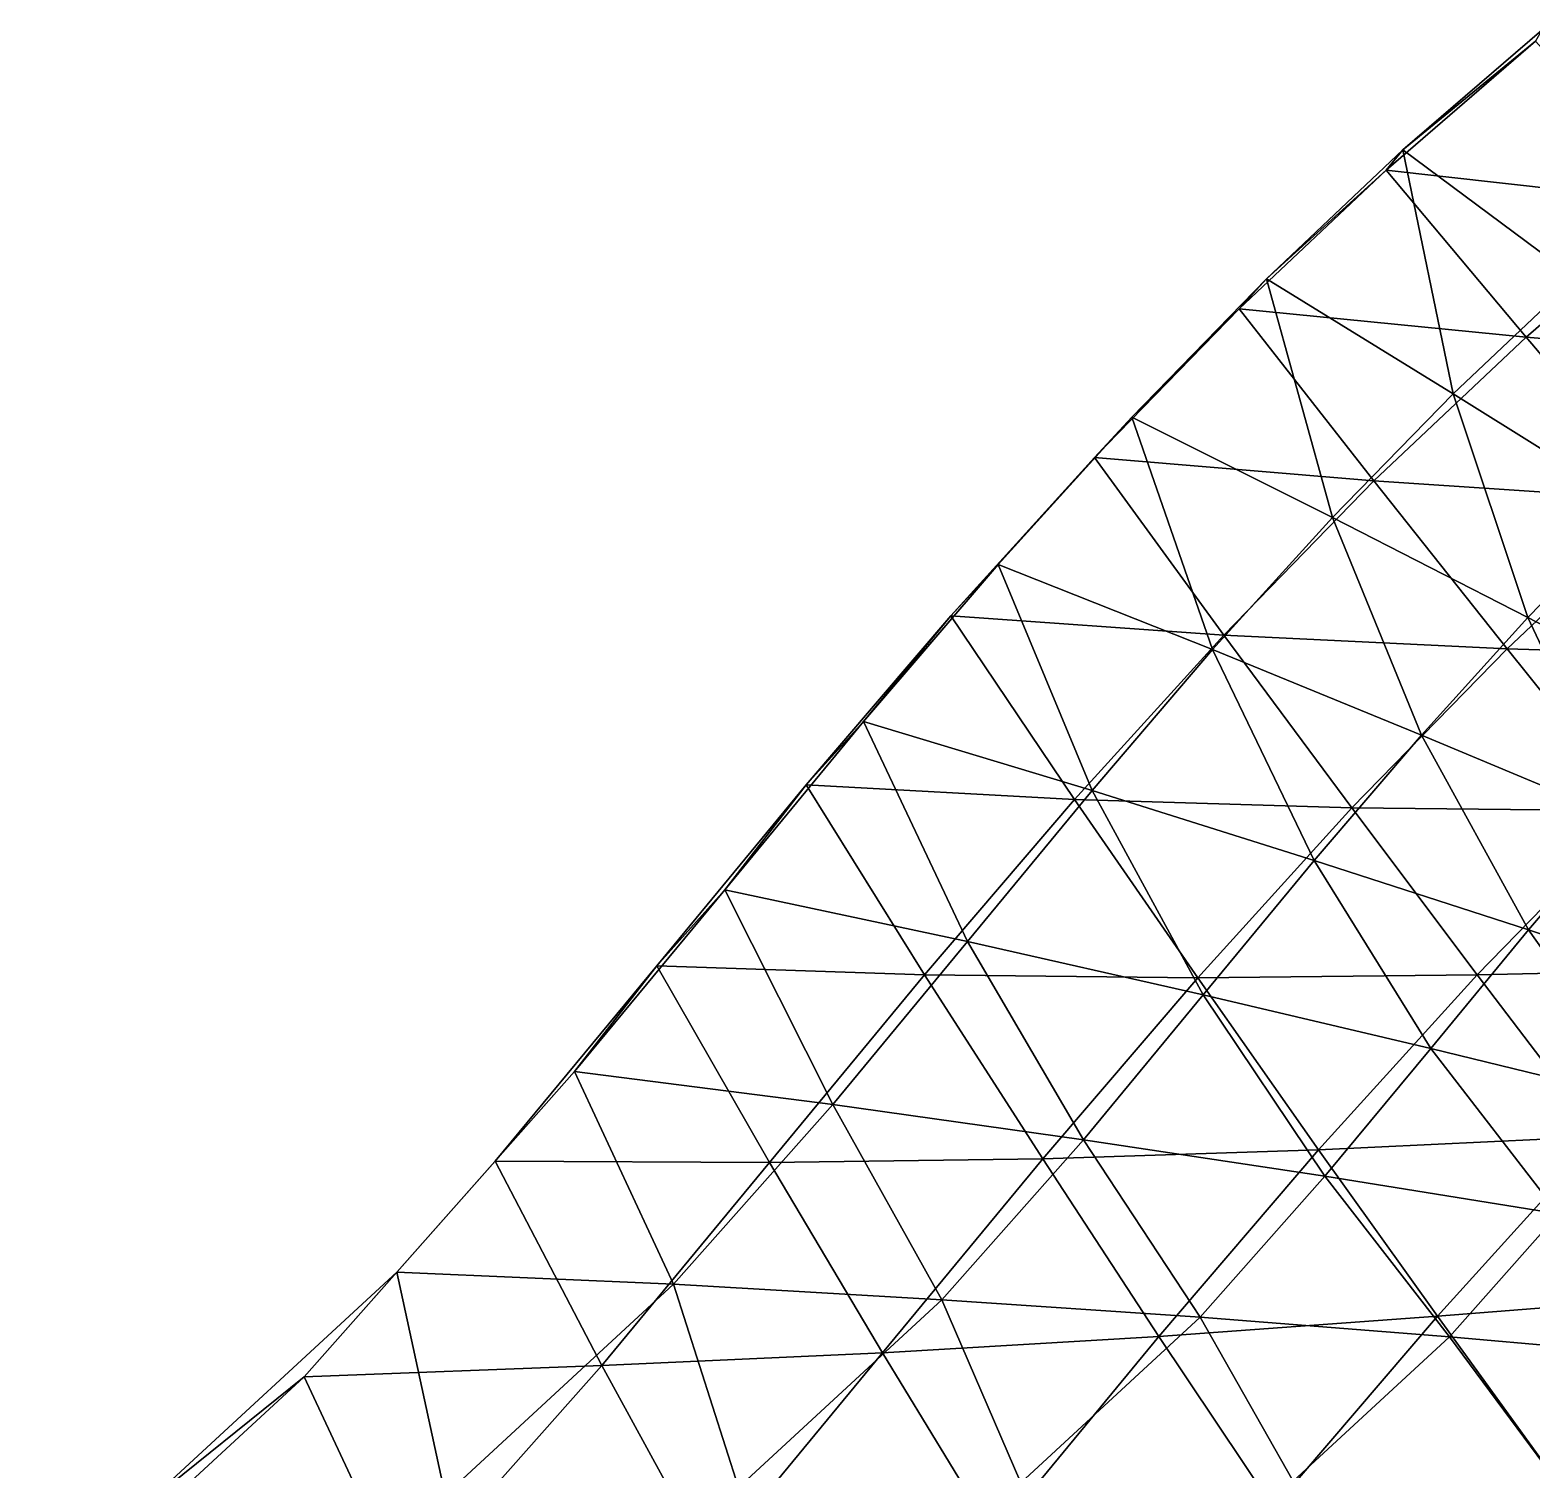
# Model space of a CAD drawing. Extents: x -232 to 179, y -162 to 161.
# Drawn here: x -184.18 to -141.71, y 100.3 to 141.03 of the extents above; entities that cross this region are included whole.
import ezdxf

# ---------------------------------------------------------------- set-up
doc = ezdxf.new("R2010")
doc.units = 0
doc.header["$MEASUREMENT"] = 0

msp = doc.modelspace()

# ---------------------------------------------------------------- linework, layer by layer
for points in [[(-141.6134, 140.71524, -841.4617300000001), (-145.36131, 137.63956, -848.6383), (-141.43091, 141.03233, -848.8519), (-141.4308, 141.03244, -848.8518)], [(-140.4821, 134.0157, -851.2051), (-141.43091, 141.03233, -848.8519), (-145.36131, 137.63956, -848.6383), (-145.3612, 137.63966, -848.6382)], [(-137.48993, 136.13379, -829.8739999999999), (-145.83974, 137.06702, -841.23193), (-141.6134, 140.71524, -841.4617300000001), (-141.6133, 140.71535, -841.4616)], [(-145.36131, 137.63956, -848.6383), (-141.6134, 140.71524, -841.4617300000001), (-145.83974, 137.06702, -841.23193), (-145.83963, 137.06712, -841.2318)], [(-145.83974, 137.06702, -841.23193), (-149.22308, 133.99118, -848.6107), (-145.36131, 137.63956, -848.6383), (-145.3612, 137.63966, -848.6382)], [(-143.94415, 130.74493, -851.18036), (-145.36131, 137.63956, -848.6383), (-149.22308, 133.99118, -848.6107), (-149.22298, 133.99129, -848.6106)], [(-145.36131, 137.63956, -848.6383), (-143.94415, 130.74493, -851.18036), (-140.4821, 134.0157, -851.2051), (-140.482, 134.01581, -851.2049599999999)], [(-141.87538, 132.34824, -829.6355599999999), (-149.99226, 133.14394, -841.2023300000001), (-145.83974, 137.06702, -841.23193), (-145.83963, 137.06712, -841.2318)], [(-149.22308, 133.99118, -848.6107), (-145.83974, 137.06702, -841.23193), (-149.99226, 133.14394, -841.2023300000001), (-149.99216, 133.14404, -841.2022)], [(-145.83974, 137.06702, -841.23193), (-137.48993, 136.13379, -829.8739999999999), (-141.87538, 132.34824, -829.6355599999999), (-141.87527, 132.34834, -829.63544)], [(-133.43677, 131.64949, -818.7731), (-141.87538, 132.34824, -829.6355599999999), (-137.48993, 136.13379, -829.8739999999999), (-137.48982, 136.1339, -829.8739)], [(-149.99226, 133.14394, -841.2023300000001), (-153.0293, 130.08612, -848.7626300000001), (-149.22308, 133.99118, -848.6107), (-149.22298, 133.99129, -848.6106)], [(-147.3564, 127.24408, -851.3165), (-149.22308, 133.99118, -848.6107), (-153.0293, 130.08612, -848.7626300000001), (-153.02919, 130.08623, -848.7625)], [(-149.22308, 133.99118, -848.6107), (-147.3564, 127.24408, -851.3165), (-143.94415, 130.74493, -851.18036), (-143.94405, 130.74504, -851.18024)], [(-138.7919, 127.5283, -853.43085), (-140.4821, 134.0157, -851.2051), (-143.94415, 130.74493, -851.18036), (-143.94405, 130.74504, -851.18024)], [(-146.18423, 128.27747, -829.6048599999999), (-154.08507, 128.94484, -841.3657), (-149.99226, 133.14394, -841.2023300000001), (-149.99216, 133.14404, -841.2022)], [(-153.0293, 130.08612, -848.7626300000001), (-149.99226, 133.14394, -841.2023300000001), (-154.08507, 128.94484, -841.3657), (-154.08496, 128.94495, -841.3656)], [(-149.99226, 133.14394, -841.2023300000001), (-141.87538, 132.34824, -829.6355599999999), (-146.18423, 128.27747, -829.6048599999999), (-146.18413, 128.27757, -829.60474)], [(-137.96751, 127.738495, -818.5267299999999), (-146.18423, 128.27747, -829.6048599999999), (-141.87538, 132.34824, -829.6355599999999), (-141.87527, 132.34834, -829.63544)], [(-141.87538, 132.34824, -829.6355599999999), (-133.43677, 131.64949, -818.7731), (-137.96751, 127.738495, -818.5267299999999), (-137.9674, 127.738594, -818.5266)], [(-141.82803, 124.413315, -853.552), (-143.94415, 130.74493, -851.18036), (-147.3564, 127.24408, -851.3165), (-147.3563, 127.24418, -851.3164)], [(-143.94415, 130.74493, -851.18036), (-141.82803, 124.413315, -853.552), (-138.7919, 127.5283, -853.43085), (-138.7918, 127.5284, -853.4307)], [(-154.08507, 128.94484, -841.3657), (-156.8077, 125.91798, -849.0824), (-153.0293, 130.08612, -848.7626300000001), (-153.02919, 130.08623, -848.7625)], [(-150.74371, 123.507355, -851.6032), (-153.0293, 130.08612, -848.7626300000001), (-156.8077, 125.91798, -849.0824), (-156.80759, 125.918076, -849.0823)], [(-153.0293, 130.08612, -848.7626300000001), (-150.74371, 123.507355, -851.6032), (-147.3564, 127.24408, -851.3165), (-147.3563, 127.24418, -851.3164)], [(-150.43112, 123.920296, -829.77435), (-158.14796, 124.46286, -841.7095300000001), (-154.08507, 128.94484, -841.3657), (-154.08496, 128.94495, -841.3656)], [(-156.8077, 125.91798, -849.0824), (-154.08507, 128.94484, -841.3657), (-158.14796, 124.46286, -841.7095300000001), (-158.14786, 124.46296, -841.7094)], [(-154.08507, 128.94484, -841.3657), (-146.18423, 128.27747, -829.6048599999999), (-150.43112, 123.920296, -829.77435), (-150.43102, 123.920395, -829.77423)], [(-142.41913, 123.53285, -818.49493), (-150.43112, 123.920296, -829.77435), (-146.18423, 128.27747, -829.6048599999999), (-146.18413, 128.27757, -829.60474)], [(-146.18423, 128.27747, -829.6048599999999), (-137.96751, 127.738495, -818.5267299999999), (-142.41913, 123.53285, -818.49493), (-142.41902, 123.53295, -818.4948)], [(-134.16068, 123.27412, -807.9071), (-142.41913, 123.53285, -818.49493), (-137.96751, 127.738495, -818.5267299999999), (-137.9674, 127.738594, -818.5266)], [(-136.48253, 121.63741, -855.5529), (-138.7919, 127.5283, -853.43085), (-141.82803, 124.413315, -853.552), (-141.82793, 124.413414, -853.5519)], [(-144.84198, 121.088486, -853.80707), (-147.3564, 127.24408, -851.3165), (-150.74371, 123.507355, -851.6032), (-150.7436, 123.507454, -851.6031)], [(-147.3564, 127.24408, -851.3165), (-144.84198, 121.088486, -853.80707), (-141.82803, 124.413315, -853.552), (-141.82793, 124.413414, -853.5519)], [(-158.14796, 124.46286, -841.7095300000001), (-160.61089, 121.47087, -849.55), (-156.8077, 125.91798, -849.0824), (-156.80759, 125.918076, -849.0823)], [(-154.15326, 119.52055, -852.0224), (-156.8077, 125.91798, -849.0824), (-160.61089, 121.47087, -849.55), (-160.61078, 121.47097, -849.5498699999999)], [(-156.8077, 125.91798, -849.0824), (-154.15326, 119.52055, -852.0224), (-150.74371, 123.507355, -851.6032), (-150.7436, 123.507454, -851.6031)], [(-154.64696, 119.269585, -830.1311), (-162.23752, 119.680916, -842.21234), (-158.14796, 124.46286, -841.7095300000001), (-158.14786, 124.46296, -841.7094)], [(-160.61089, 121.47087, -849.55), (-158.14796, 124.46286, -841.7095300000001), (-162.23752, 119.680916, -842.21234), (-162.23741, 119.681015, -842.2122)], [(-158.14796, 124.46286, -841.7095300000001), (-150.43112, 123.920296, -829.77435), (-154.64696, 119.269585, -830.1311), (-154.64685, 119.269684, -830.1310000000001)], [(-139.14037, 118.705414, -855.7778300000001), (-141.82803, 124.413315, -853.552), (-144.84198, 121.088486, -853.80707), (-144.84187, 121.088585, -853.80695)], [(-141.82803, 124.413315, -853.552), (-139.14037, 118.705414, -855.7778300000001), (-136.48253, 121.63741, -855.5529), (-136.48242, 121.63751, -855.5528)], [(-146.80672, 119.03132, -818.6701), (-154.64696, 119.269585, -830.1311), (-150.43112, 123.920296, -829.77435), (-150.43102, 123.920395, -829.77423)], [(-150.43112, 123.920296, -829.77435), (-142.41913, 123.53285, -818.49493), (-146.80672, 119.03132, -818.6701), (-146.80661, 119.03142, -818.67)], [(-147.8757, 117.54113, -854.18005), (-150.74371, 123.507355, -851.6032), (-154.15326, 119.52055, -852.0224), (-154.15315, 119.52065, -852.0223)], [(-150.74371, 123.507355, -851.6032), (-147.8757, 117.54113, -854.18005), (-144.84198, 121.088486, -853.80707), (-144.84187, 121.088585, -853.80695)], [(-138.74426, 118.943794, -807.8744), (-146.80672, 119.03132, -818.6701), (-142.41913, 123.53285, -818.49493), (-142.41902, 123.53295, -818.4948)], [(-142.41913, 123.53285, -818.49493), (-134.16068, 123.27412, -807.9071), (-138.74426, 118.943794, -807.8744), (-138.74416, 118.94389, -807.87427)], [(-162.23752, 119.680916, -842.21234), (-164.53796, 116.71154, -850.1297599999999), (-160.61089, 121.47087, -849.55), (-160.61078, 121.47097, -849.5498699999999)], [(-157.67387, 115.25384, -852.5422), (-160.61089, 121.47087, -849.55), (-164.53796, 116.71154, -850.1297599999999), (-164.53786, 116.71164, -850.12964)], [(-160.61089, 121.47087, -849.55), (-157.67387, 115.25384, -852.5422), (-154.15326, 119.52055, -852.0224), (-154.15315, 119.52065, -852.0223)], [(-141.81564, 115.577194, -856.10675), (-144.84198, 121.088486, -853.80707), (-147.8757, 117.54113, -854.18005), (-147.8756, 117.54123, -854.1799300000001)], [(-144.84198, 121.088486, -853.80707), (-141.81564, 115.577194, -856.10675), (-139.14037, 118.705414, -855.7778300000001), (-139.14026, 118.70551, -855.7777)], [(-158.89047, 114.307625, -830.65283), (-166.4603, 114.56323, -842.8358), (-162.23752, 119.680916, -842.21234), (-162.23741, 119.681015, -842.2122)], [(-164.53796, 116.71154, -850.1297599999999), (-162.23752, 119.680916, -842.21234), (-166.4603, 114.56323, -842.8358), (-166.46019, 114.56333, -842.8357)], [(-162.23752, 119.680916, -842.21234), (-154.64696, 119.269585, -830.1311), (-158.89047, 114.307625, -830.65283), (-158.89037, 114.307724, -830.6527)], [(-151.00826, 113.74472, -854.6426), (-154.15326, 119.52055, -852.0224), (-157.67387, 115.25384, -852.5422), (-157.67377, 115.25394, -852.54205)], [(-154.15326, 119.52055, -852.0224), (-151.00826, 113.74472, -854.6426), (-147.8757, 117.54113, -854.18005), (-147.8756, 117.54123, -854.1799300000001)], [(-151.16225, 114.22652, -819.0387), (-158.89047, 114.307625, -830.65283), (-154.64696, 119.269585, -830.1311), (-154.64685, 119.269684, -830.1310000000001)], [(-154.64696, 119.269585, -830.1311), (-146.80672, 119.03132, -818.6701), (-151.16225, 114.22652, -819.0387), (-151.16214, 114.226616, -819.0386)], [(-143.2619, 114.308815, -808.0547), (-151.16225, 114.22652, -819.0387), (-146.80672, 119.03132, -818.6701), (-146.80661, 119.03142, -818.67)], [(-146.80672, 119.03132, -818.6701), (-138.74426, 118.943794, -807.8744), (-143.2619, 114.308815, -808.0547), (-143.2618, 114.308914, -808.05457)], [(-135.14597, 114.49107, -797.6919), (-143.2619, 114.308815, -808.0547), (-138.74426, 118.943794, -807.8744), (-138.74416, 118.94389, -807.87427)], [(-135.94702, 113.62317, -857.8191), (-139.14037, 118.705414, -855.7778300000001), (-141.81564, 115.577194, -856.10675), (-141.81554, 115.57729, -856.1066)], [(-144.57806, 112.22935, -856.5146), (-147.8757, 117.54113, -854.18005), (-151.00826, 113.74472, -854.6426), (-151.00815, 113.74482, -854.6424599999999)], [(-147.8757, 117.54113, -854.18005), (-144.57806, 112.22935, -856.5146), (-141.81564, 115.577194, -856.10675), (-141.81554, 115.57729, -856.1066)], [(-166.4603, 114.56323, -842.8358), (-168.78658, 111.5714, -850.7519), (-164.53796, 116.71154, -850.1297599999999), (-164.53786, 116.71164, -850.12964)], [(-161.48271, 110.64574, -853.0999), (-164.53796, 116.71154, -850.1297599999999), (-168.78658, 111.5714, -850.7519), (-168.78647, 111.5715, -850.7518)], [(-164.53796, 116.71154, -850.1297599999999), (-161.48271, 110.64574, -853.0999), (-157.67387, 115.25384, -852.5422), (-157.67377, 115.25394, -852.54205)], [(-138.35544, 110.70435, -858.1747), (-141.81564, 115.577194, -856.10675), (-144.57806, 112.22935, -856.5146), (-144.57796, 112.22945, -856.51447)], [(-141.81564, 115.577194, -856.10675), (-138.35544, 110.70435, -858.1747), (-135.94702, 113.62317, -857.8191), (-135.94691, 113.62327, -857.819)], [(-154.39728, 109.644554, -855.1388), (-157.67387, 115.25384, -852.5422), (-161.48271, 110.64574, -853.0999), (-161.4826, 110.645836, -853.0998)], [(-157.67387, 115.25384, -852.5422), (-154.39728, 109.644554, -855.1388), (-151.00826, 113.74472, -854.6426), (-151.00815, 113.74482, -854.6424599999999)], [(-163.2722, 108.997284, -831.29974), (-171.02878, 109.03608, -843.5047599999999), (-166.4603, 114.56323, -842.8358), (-166.46019, 114.56333, -842.8357)], [(-168.78658, 111.5714, -850.7519), (-166.4603, 114.56323, -842.8358), (-171.02878, 109.03608, -843.5047599999999), (-171.02867, 109.03618, -843.50464)], [(-166.4603, 114.56323, -842.8358), (-158.89047, 114.307625, -830.65283), (-163.2722, 108.997284, -831.29974), (-163.2721, 108.99738, -831.2996)], [(-155.54636, 109.10015, -819.5777), (-163.2722, 108.997284, -831.29974), (-158.89047, 114.307625, -830.65283), (-158.89037, 114.307724, -830.6527)], [(-158.89047, 114.307625, -830.65283), (-151.16225, 114.22652, -819.0387), (-155.54636, 109.10015, -819.5777), (-155.54625, 109.10025, -819.5776)], [(-151.16225, 114.22652, -819.0387), (-143.2619, 114.308815, -808.0547), (-147.74655, 109.36157, -808.4342), (-147.74644, 109.36167, -808.4341)], [(-139.78394, 109.73268, -797.877), (-147.74655, 109.36157, -808.4342), (-143.2619, 114.308815, -808.0547), (-143.2618, 114.308914, -808.05457)], [(-143.2619, 114.308815, -808.0547), (-135.14597, 114.49107, -797.6919), (-139.78394, 109.73268, -797.877), (-139.78383, 109.73278, -797.8769)], [(-147.74655, 109.36157, -808.4342), (-155.54636, 109.10015, -819.5777), (-151.16225, 114.22652, -819.0387), (-151.16214, 114.226616, -819.0386)], [(-147.56665, 108.61363, -856.9522), (-151.00826, 113.74472, -854.6426), (-154.39728, 109.644554, -855.1388), (-154.39717, 109.64465, -855.1387)], [(-151.00826, 113.74472, -854.6426), (-147.56665, 108.61363, -856.9522), (-144.57806, 112.22935, -856.5146), (-144.57796, 112.22945, -856.51447)], [(-140.96103, 107.552, -858.5562), (-144.57806, 112.22935, -856.5146), (-147.56665, 108.61363, -856.9522), (-147.56654, 108.61373, -856.9521)], [(-144.57806, 112.22935, -856.5146), (-140.96103, 107.552, -858.5562), (-138.35544, 110.70435, -858.1747), (-138.35533, 110.70445, -858.1745599999999)], [(-171.02878, 109.03608, -843.5047599999999), (-173.80943, 105.896576, -851.2545), (-168.78658, 111.5714, -850.7519), (-168.78647, 111.5715, -850.7518)], [(-165.98569, 105.55828, -853.5505), (-168.78658, 111.5714, -850.7519), (-173.80943, 105.896576, -851.2545), (-173.80933, 105.896675, -851.2544)], [(-168.78658, 111.5714, -850.7519), (-165.98569, 105.55828, -853.5505), (-161.48271, 110.64574, -853.0999), (-161.4826, 110.645836, -853.0998)], [(-158.40388, 105.117874, -855.5397300000001), (-161.48271, 110.64574, -853.0999), (-165.98569, 105.55828, -853.5505), (-165.98558, 105.55838, -853.55035)], [(-161.48271, 110.64574, -853.0999), (-158.40388, 105.117874, -855.5397300000001), (-154.39728, 109.644554, -855.1388), (-154.39717, 109.64465, -855.1387)], [(-151.09987, 104.621796, -857.3057), (-154.39728, 109.644554, -855.1388), (-158.40388, 105.117874, -855.5397300000001), (-158.40378, 105.11797, -855.5396)], [(-154.39728, 109.644554, -855.1388), (-151.09987, 104.621796, -857.3057), (-147.56665, 108.61363, -856.9522), (-147.56654, 108.61373, -856.9521)], [(-147.74655, 109.36157, -808.4342), (-139.78394, 109.73268, -797.877), (-144.388, 104.6537, -798.26666), (-144.3879, 104.6538, -798.2665400000001)], [(-136.36145, 105.2852, -788.0924), (-144.388, 104.6537, -798.26666), (-139.78394, 109.73268, -797.877), (-139.78383, 109.73278, -797.8769)], [(-155.54636, 109.10015, -819.5777), (-147.74655, 109.36157, -808.4342), (-152.26064, 104.08323, -808.98926), (-152.26053, 104.08333, -808.98914)], [(-144.388, 104.6537, -798.26666), (-152.26064, 104.08323, -808.98926), (-147.74655, 109.36157, -808.4342), (-147.74644, 109.36167, -808.4341)], [(-168.0127, 103.262054, -831.9939), (-176.42984, 102.93397, -844.0451699999999), (-171.02878, 109.03608, -843.5047599999999), (-171.02867, 109.03618, -843.50464)], [(-173.80943, 105.896576, -851.2545), (-171.02878, 109.03608, -843.5047599999999), (-176.42984, 102.93397, -844.0451699999999), (-176.42973, 102.93407, -844.0450400000001)], [(-171.02878, 109.03608, -843.5047599999999), (-163.2722, 108.997284, -831.29974), (-168.0127, 103.262054, -831.9939), (-168.01259, 103.26215, -831.9938)], [(-160.07327, 103.61386, -820.24603), (-168.0127, 103.262054, -831.9939), (-163.2722, 108.997284, -831.29974), (-163.2721, 108.99738, -831.2996)], [(-163.2722, 108.997284, -831.29974), (-155.54636, 109.10015, -819.5777), (-160.07327, 103.61386, -820.24603), (-160.07317, 103.61396, -820.2459)], [(-152.26064, 104.08323, -808.98926), (-160.07327, 103.61386, -820.24603), (-155.54636, 109.10015, -819.5777), (-155.54625, 109.10025, -819.5776)], [(-144.04146, 104.07173, -858.8644400000001), (-147.56665, 108.61363, -856.9522), (-151.09987, 104.621796, -857.3057), (-151.09976, 104.621895, -857.3056)], [(-147.56665, 108.61363, -856.9522), (-144.04146, 104.07173, -858.8644400000001), (-140.96103, 107.552, -858.5562), (-140.96092, 107.5521, -858.5561)], [(-137.20041, 103.46896, -860.2293), (-140.96103, 107.552, -858.5562), (-144.04146, 104.07173, -858.8644400000001), (-144.04135, 104.07183, -858.8643)], [(-176.42984, 102.93397, -844.0451699999999), (-181.01704, 99.241974, -851.1134), (-173.80943, 105.896576, -851.2545), (-173.80933, 105.896675, -851.2544)], [(-172.44727, 99.59246999999999, -853.424), (-173.80943, 105.896576, -851.2545), (-181.01704, 99.241974, -851.1134), (-181.01694, 99.24207, -851.1133)], [(-173.80943, 105.896576, -851.2545), (-172.44727, 99.59246999999999, -853.424), (-165.98569, 105.55828, -853.5505), (-165.98558, 105.55838, -853.55035)], [(-164.15324, 99.80965, -855.4272), (-165.98569, 105.55828, -853.5505), (-172.44727, 99.59246999999999, -853.424), (-172.44716, 99.59257, -853.4239)], [(-165.98569, 105.55828, -853.5505), (-164.15324, 99.80965, -855.4272), (-158.40388, 105.117874, -855.5397300000001), (-158.40378, 105.11797, -855.5396)], [(-156.16992, 99.94076, -857.20654), (-158.40388, 105.117874, -855.5397300000001), (-164.15324, 99.80965, -855.4272), (-164.15314, 99.80974599999999, -855.42706)], [(-158.40388, 105.117874, -855.5397300000001), (-156.16992, 99.94076, -857.20654), (-151.09987, 104.621796, -857.3057), (-151.09976, 104.621895, -857.3056)], [(-144.388, 104.6537, -798.26666), (-136.36145, 105.2852, -788.0924), (-141.07597, 100.084366, -788.49133), (-141.07587, 100.084465, -788.4912)], [(-148.46176, 99.99058000000001, -858.77795), (-151.09987, 104.621796, -857.3057), (-156.16992, 99.94076, -857.20654), (-156.16982, 99.94086, -857.2064)], [(-152.26064, 104.08323, -808.98926), (-144.388, 104.6537, -798.26666), (-149.02228, 99.2348, -798.8364), (-149.02217, 99.2349, -798.8363)], [(-151.09987, 104.621796, -857.3057), (-148.46176, 99.99058000000001, -858.77795), (-144.04146, 104.07173, -858.8644400000001), (-144.04135, 104.07183, -858.8643)], [(-141.07597, 100.084366, -788.49133), (-149.02228, 99.2348, -798.8364), (-144.388, 104.6537, -798.26666), (-144.3879, 104.6538, -798.2665400000001)], [(-160.07327, 103.61386, -820.24603), (-152.26064, 104.08323, -808.98926), (-156.92175, 98.434296, -809.67737), (-156.92165, 98.434395, -809.67725)], [(-149.02228, 99.2348, -798.8364), (-156.92175, 98.434296, -809.67737), (-152.26064, 104.08323, -808.98926), (-152.26053, 104.08333, -808.98914)], [(-140.99762, 99.9631, -860.1549699999999), (-144.04146, 104.07173, -858.8644400000001), (-148.46176, 99.99058000000001, -858.77795), (-148.46165, 99.99068, -858.7778300000001)], [(-144.04146, 104.07173, -858.8644400000001), (-140.99762, 99.9631, -860.1549699999999), (-137.20041, 103.46896, -860.2293), (-137.2003, 103.46906, -860.2292)], [(-176.42984, 102.93397, -844.0451699999999), (-168.0127, 103.262054, -831.9939), (-173.61707, 96.93021999999999, -832.5547), (-173.61696, 96.93032, -832.55457)], [(-164.97083, 97.688614, -820.9632), (-173.61707, 96.93021999999999, -832.5547), (-168.0127, 103.262054, -831.9939), (-168.01259, 103.26215, -831.9938)], [(-168.0127, 103.262054, -831.9939), (-160.07327, 103.61386, -820.24603), (-164.97083, 97.688614, -820.9632), (-164.97072, 97.68871, -820.9631)], [(-156.92175, 98.434296, -809.67737), (-164.97083, 97.688614, -820.9632), (-160.07327, 103.61386, -820.24603), (-160.07317, 103.61396, -820.2459)], [(-173.61707, 96.93021999999999, -832.5547), (-184.18015, 95.77831, -843.8935), (-176.42984, 102.93397, -844.0451699999999), (-176.42973, 102.93407, -844.0450400000001)], [(-181.01704, 99.241974, -851.1134), (-176.42984, 102.93397, -844.0451699999999), (-184.18015, 95.77831, -843.8935), (-184.18004, 95.77841, -843.8934)]]:
    msp.add_3dface(points)

doc.saveas('drawing.dxf')
